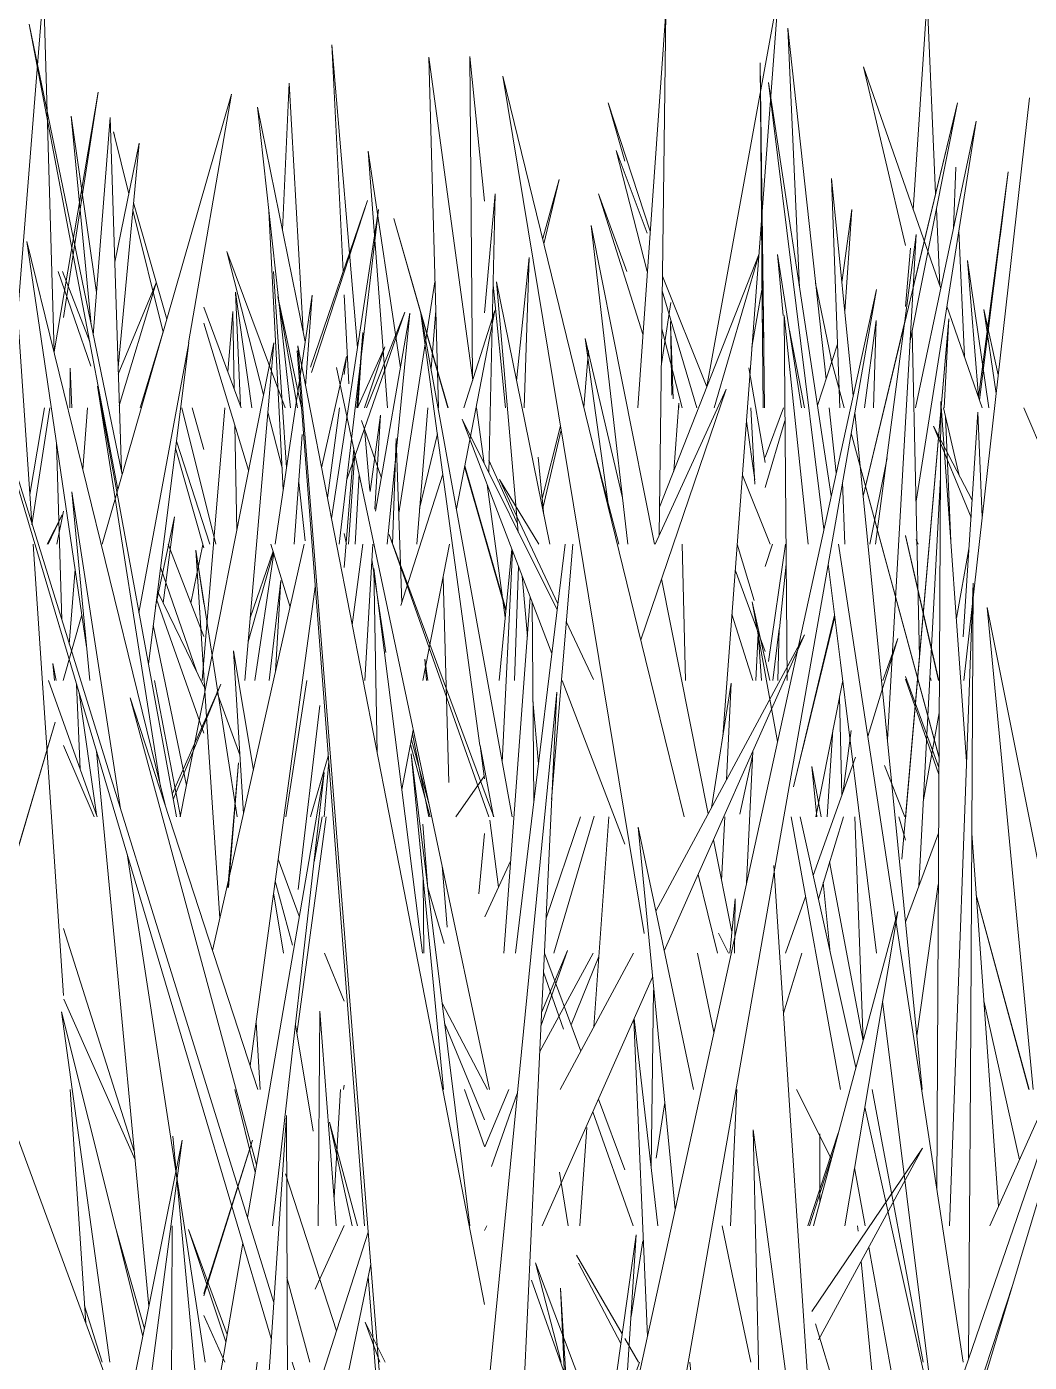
# Model space of a CAD drawing. Header units: millimetres. Extents: x -10020 to 20888, y -4665 to 12339.
# Drawn here: x 1938.54 to 1958.84, y 3088.59 to 3115.61 of the extents above; entities that cross this region are included whole.
import ezdxf

# ---------------------------------------------------------------- set-up
doc = ezdxf.new("R2010")
doc.units = ezdxf.units.MM
doc.layers.add('G-IMPT', color=8, linetype='Continuous', lineweight=9)

# ---------------------------------------------------------------- blocks, each defined once
blk = doc.blocks.new('Grass Array - 25_dwg-439225-West')
at = {"layer": 'G-IMPT'}
for p in [(1942.07, 3103.433), (1942.132, 3103.945)]:
    blk.add_line(p, (1941.965, 3105.022), dxfattribs=at)
blk = doc.blocks.new('Grass Array - 25_dwg-V17-West')
at = {"layer": 'G-IMPT'}
for p, q in [((1937.985, 3105.187), (1938.886, 3116.378)), ((1939.097, 3109.032), (1938.886, 3116.378)), ((1952.318, 3108.332), (1953.766, 3116.314)), ((1952.637, 3101.252), (1953.766, 3116.314)), ((1950.916, 3107.901), (1951.485, 3115.918)), ((1951.35, 3105.319), (1951.485, 3115.918)), ((1954.833, 3106.121), (1953.561, 3114.484)), ((1954.685, 3105.444), (1953.561, 3114.484)), ((1939.097, 3109.032), (1939.99, 3114.291)), ((1939.292, 3109.732), (1939.99, 3114.291)), ((1940.072, 3105.142), (1942.689, 3114.247)), ((1941.82, 3109.214), (1942.689, 3114.247)), ((1955.479, 3106.111), (1957.388, 3114.074)), ((1957.388, 3114.074), (1956.432, 3109.255)), ((1957.388, 3114.074), (1956.494, 3110.344)), ((1957.516, 3102.383), (1958.85, 3114.172)), ((1951.106, 3111.437), (1950.481, 3113.106)), ((1951.107, 3110.66), (1950.481, 3113.106)), ((1955.276, 3108.145), (1954.838, 3112.543)), ((1955.008, 3107.901), (1954.838, 3112.543)), ((1948.029, 3112.233), (1947.813, 3109.826)), ((1948.029, 3112.233), (1947.898, 3106.59)), ((1950.121, 3112.23), (1951.022, 3109.394)), ((1950.121, 3112.23), (1950.693, 3110.66)), ((1950.693, 3110.66), (1950.121, 3112.23)), ((1951.258, 3105.142), (1949.974, 3111.589)), ((1950.718, 3105.142), (1949.974, 3111.589)), ((1948.464, 3108.446), (1948.719, 3110.943)), ((1948.613, 3107.901), (1948.719, 3110.943)), ((1953.227, 3109.13), (1953.427, 3110.291)), ((1943.574, 3105.142), (1944.324, 3110.18)), ((1944.192, 3108.345), (1944.324, 3110.18)), ((1951.394, 3108.789), (1951.585, 3110.035)), ((1942.618, 3108.628), (1942.72, 3109.848)), ((1942.746, 3108.281), (1942.72, 3109.848)), ((1945.023, 3106.448), (1946.199, 3109.839)), ((1945.421, 3107.901), (1946.199, 3109.839)), ((1954.364, 3105.142), (1953.88, 3109.767)), ((1953.94, 3102.383), (1953.88, 3109.767)), ((1938.647, 3105.564), (1938.379, 3109.536)), ((1951.813, 3107.901), (1951.403, 3109.503)), ((1951.632, 3108.083), (1951.579, 3109.648)), ((1951.604, 3108.157), (1951.579, 3109.648)), ((1956.32, 3109.62), (1955.479, 3106.111)), ((1955.509, 3107.901), (1955.746, 3109.666)), ((1955.69, 3107.901), (1955.746, 3109.666)), ((1941.829, 3109.214), (1940.817, 3103.756)), ((1940.817, 3103.756), (1941.829, 3109.214)), ((1941.829, 3109.214), (1941.008, 3102.719)), ((1945.231, 3107.901), (1945.353, 3109.425)), ((1945.249, 3107.901), (1945.353, 3109.425)), ((1945.382, 3091.347), (1944.019, 3109.053)), ((1946.136, 3098.365), (1944.034, 3109.155)), ((1946.547, 3077.552), (1944.034, 3109.155)), ((1944.818, 3108.717), (1947.913, 3094.106)), ((1955.097, 3107.901), (1954.825, 3108.901)), ((1955.096, 3107.901), (1954.825, 3108.901)), ((1957.212, 3085.829), (1963.961, 3108.374)), ((1938.608, 3106.148), (1938.905, 3107.901)), ((1938.649, 3105.531), (1939.012, 3107.901)), ((1942.099, 3102.383), (1942.558, 3107.901)), ((1956.969, 3092.089), (1957.055, 3108.028)), ((1957.575, 3100.747), (1957.055, 3108.028)), ((1945.496, 3106.207), (1945.705, 3107.754)), ((1945.593, 3105.851), (1945.705, 3107.754)), ((1956.676, 3094.106), (1955.31, 3107.807)), ((1942.796, 3105.413), (1942.759, 3107.552)), ((1943.961, 3105.142), (1944.121, 3107.36)), ((1957.016, 3100.823), (1955.236, 3107.386)), ((1957.016, 3100.816), (1955.236, 3107.386)), ((1939.253, 3103.614), (1939.15, 3107.179)), ((1944.973, 3104.67), (1945.165, 3107.077)), ((1945.948, 3105.142), (1946.024, 3107.281)), ((1946.139, 3103.956), (1946.024, 3107.281)), ((1945.061, 3105.142), (1945.186, 3106.979)), ((1947.903, 3106.841), (1948.484, 3105.553)), ((1947.903, 3106.841), (1948.484, 3105.553)), ((1949.016, 3105.72), (1948.897, 3106.905)), ((1955.963, 3106.892), (1955.615, 3105.142)), ((1945.193, 3105.142), (1945.273, 3106.568)), ((1948.117, 3106.454), (1948.91, 3105.142)), ((1948.117, 3106.454), (1949.3, 3103.937)), ((1955.109, 3105.142), (1955.063, 3106.399)), ((1940.442, 3099.786), (1939.459, 3106.201)), ((1939.82, 3102.383), (1939.459, 3106.201)), ((1938.955, 3105.142), (1939.262, 3105.737)), ((1938.979, 3105.142), (1939.262, 3105.737)), ((1941.154, 3103.878), (1941.537, 3105.697)), ((1941.308, 3103.957), (1941.537, 3105.697)), ((1948.002, 3099.624), (1945.883, 3105.336)), ((1947.899, 3099.624), (1945.883, 3105.336)), ((1939.292, 3096.011), (1938.676, 3105.142)), ((1942.186, 3101.651), (1941.965, 3105.022)), ((1942.803, 3099.624), (1941.965, 3105.022)), ((1943.028, 3103.168), (1943.54, 3104.98)), ((1943.07, 3103.653), (1943.533, 3105.001)), ((1943.163, 3102.383), (1943.546, 3104.957)), ((1945.133, 3103.513), (1945.353, 3105.142)), ((1945.388, 3102.383), (1945.551, 3105.142)), ((1953.566, 3102.771), (1953.91, 3105.142)), ((1957.502, 3088.588), (1954.982, 3105.142)), ((1945.817, 3102.948), (1945.532, 3104.834)), ((1946.558, 3096.865), (1945.57, 3104.649)), ((1945.637, 3100.923), (1945.57, 3104.649)), ((1948.42, 3102.383), (1948.501, 3104.69)), ((1952.89, 3104.626), (1953.494, 3102.968)), ((1953.494, 3102.968), (1952.89, 3104.626)), ((1953.783, 3103.426), (1953.921, 3104.737)), ((1955.02, 3102.75), (1954.772, 3104.745)), ((1943.691, 3104.406), (1943.455, 3102.383)), ((1943.691, 3104.406), (1943.583, 3102.564)), ((1952.345, 3099.686), (1951.397, 3104.444)), ((1942.132, 3102.261), (1941.194, 3104.192)), ((1942.132, 3101.318), (1941.173, 3104.028)), ((1953.589, 3102.383), (1953.235, 3103.976)), ((1953.746, 3101.15), (1953.235, 3103.976)), ((1939.279, 3102.383), (1939.661, 3103.712)), ((1949.47, 3103.575), (1950.019, 3102.406)), ((1952.822, 3103.724), (1953.248, 3102.383)), ((1954.069, 3100.229), (1954.902, 3103.703)), ((1954.902, 3103.703), (1954.602, 3102.452)), ((1951.284, 3097.713), (1954.293, 3103.31)), ((1951.453, 3096.911), (1954.293, 3103.31)), ((1953.355, 3103.343), (1953.31, 3102.383)), ((1953.419, 3102.383), (1953.355, 3103.343)), ((1955.575, 3101.251), (1956.179, 3103.233)), ((1955.876, 3102.383), (1956.179, 3103.233)), ((1943.133, 3100.571), (1942.734, 3102.984)), ((1942.933, 3099.686), (1942.734, 3102.984)), ((1946.602, 3102.818), (1946.638, 3102.383)), ((1946.602, 3102.818), (1946.664, 3102.383)), ((1946.664, 3102.383), (1946.602, 3102.818)), ((1955.02, 3102.75), (1955.752, 3096.865)), ((1954.069, 3100.229), (1954.602, 3102.452)), ((1957.015, 3100.62), (1956.334, 3102.465)), ((1941.512, 3099.975), (1942.473, 3102.306)), ((1942.186, 3101.651), (1942.473, 3102.306)), ((1955.067, 3102.383), (1954.52, 3099.624)), ((1957.014, 3100.479), (1956.334, 3102.411)), ((1956.844, 3102.435), (1956.858, 3102.383)), ((1956.858, 3102.383), (1956.844, 3102.435)), ((1942.392, 3102.156), (1942.861, 3100.88)), ((1955.05, 3100.069), (1955.001, 3102.049)), ((1942.186, 3101.651), (1941.491, 3100.086)), ((1942.186, 3101.651), (1942.457, 3097.577)), ((1937.4, 3095.728), (1939.117, 3101.539)), ((1937.404, 3095.717), (1939.117, 3101.539)), ((1954.749, 3099.624), (1954.869, 3101.382)), ((1946.687, 3099.893), (1946.333, 3101.181)), ((1946.688, 3099.624), (1946.358, 3101.306)), ((1939.292, 3101.068), (1939.913, 3099.624)), ((1940.434, 3095.9), (1939.956, 3100.956)), ((1944.288, 3099.624), (1944.651, 3100.851)), ((1946.71, 3099.624), (1946.316, 3101.091)), ((1946.986, 3094.106), (1946.327, 3100.9)), ((1947.514, 3091.347), (1946.327, 3100.9)), ((1953.243, 3100.944), (1953.118, 3098.28)), ((1954.468, 3098.437), (1955.323, 3100.834)), ((1944.569, 3099.624), (1944.659, 3100.746)), ((1954.44, 3100.64), (1954.63, 3099.624)), ((1954.44, 3100.64), (1954.541, 3099.624)), ((1955.91, 3100.663), (1956.323, 3099.624)), ((1947.234, 3099.624), (1947.813, 3100.454)), ((1944.016, 3095.232), (1944.608, 3099.624)), ((1950.329, 3099.624), (1950.028, 3095.377)), ((1954.986, 3094.294), (1954.022, 3099.624)), ((1955.333, 3094.551), (1954.203, 3099.624)), ((1954.573, 3097.964), (1955.079, 3099.624)), ((1955.311, 3099.624), (1955.477, 3095.094)), ((1956.202, 3099.624), (1956.334, 3099.154)), ((1952.044, 3094.106), (1950.925, 3099.417)), ((1951.674, 3091.681), (1950.925, 3099.417)), ((1957.819, 3097.337), (1957.679, 3099.29)), ((1952.821, 3097.295), (1952.45, 3099.157)), ((1942.158, 3088.588), (1940.581, 3098.878)), ((1943.637, 3098.769), (1944.063, 3097.612)), ((1954.8, 3098.711), (1955.478, 3095.09)), ((1946.953, 3098.638), (1947.058, 3097.394)), ((1954.011, 3093.48), (1953.668, 3098.638)), ((1943.577, 3098.324), (1943.928, 3097.029)), ((1946.136, 3098.365), (1947.813, 3089.753)), ((1954.673, 3098.294), (1954.814, 3096.88)), ((1956.334, 3084.944), (1960.94, 3098.336)), ((1956.568, 3095.191), (1957.002, 3098.253)), ((1943.746, 3096.865), (1943.544, 3098.085)), ((1952.779, 3096.865), (1952.886, 3097.964)), ((1952.878, 3096.865), (1952.886, 3097.964)), ((1953.907, 3096.865), (1954.314, 3098.006)), ((1958.834, 3094.106), (1957.769, 3098.038)), ((1957.783, 3097.995), (1958.838, 3094.106)), ((1954.474, 3091.347), (1956.18, 3097.709)), ((1955.107, 3091.347), (1956.18, 3097.709)), ((1940.722, 3092.854), (1939.292, 3097.368)), ((1957.819, 3097.337), (1958.219, 3091.741)), ((1944.574, 3096.865), (1944.973, 3095.897)), ((1948.933, 3094.879), (1950.014, 3096.865)), ((1949.496, 3096.919), (1948.957, 3095.389)), ((1949.496, 3096.919), (1948.971, 3095.676)), ((1949.762, 3094.882), (1949.027, 3096.864)), ((1949.345, 3094.106), (1950.828, 3096.865)), ((1949.565, 3095.415), (1950.129, 3096.798)), ((1953.867, 3095.649), (1954.238, 3096.865)), ((1949.416, 3095.328), (1949.009, 3096.482)), ((1949.866, 3093.335), (1951.218, 3096.383)), ((1951.187, 3092.535), (1951.233, 3096.116)), ((1960.159, 3096.064), (1958.042, 3091.347)), ((1940.434, 3095.9), (1941.019, 3089.725)), ((1944.446, 3091.347), (1944.478, 3095.693)), ((1944.813, 3091.347), (1944.478, 3095.693)), ((1955.873, 3095.892), (1956.936, 3087.348)), ((1940.896, 3089.115), (1939.246, 3095.678)), ((1940.225, 3088.588), (1939.246, 3095.678)), ((1943.27, 3094.106), (1943.188, 3095.468)), ((1944.341, 3093.266), (1943.985, 3095.417)), ((1939.74, 3089.378), (1939.421, 3094.106)), ((1944.898, 3094.106), (1944.769, 3091.92)), ((1948.307, 3094.106), (1947.817, 3092.945)), ((1952.922, 3094.106), (1952.792, 3091.347)), ((1954.986, 3094.294), (1955.02, 3094.106)), ((1955.662, 3094.106), (1956.694, 3088.588)), ((1948.477, 3094.025), (1947.957, 3092.549)), ((1950.653, 3092.481), (1950.122, 3093.913)), ((1950.007, 3093.654), (1950.822, 3091.347)), ((1957.025, 3086.952), (1955.512, 3093.748)), ((1944.676, 3093.445), (1945.137, 3091.347)), ((1944.676, 3093.445), (1945.243, 3091.347)), ((1949.866, 3093.335), (1948.983, 3091.347)), ((1949.883, 3093.335), (1949.742, 3091.347)), ((1954.326, 3085.258), (1953.256, 3093.289)), ((1953.989, 3061.008), (1953.256, 3093.289)), ((1954.011, 3093.48), (1954.789, 3081.788)), ((1933.015, 3049.962), (1941.694, 3093.079)), ((1940.65, 3085.193), (1941.694, 3093.079)), ((1942.132, 3086.489), (1941.501, 3093.165)), ((1954.36, 3091.347), (1954.977, 3093.223)), ((1954.396, 3091.347), (1954.879, 3092.859)), ((1955.306, 3092.525), (1955.519, 3091.347)), ((1949.33, 3092.436), (1949.508, 3091.347)), ((1940.926, 3089.266), (1940.336, 3091.341)), ((1941.466, 3086.846), (1941.491, 3091.347)), ((1944.205, 3087.32), (1945.46, 3091.221)), ((1947.813, 3091.256), (1947.862, 3091.347)), ((1952.831, 3090.372), (1952.625, 3091.347)), ((1955.366, 3091.347), (1955.376, 3091.242)), ((1955.596, 3090.918), (1957.919, 3078.074)), ((1944.585, 3086.108), (1945.512, 3090.57)), ((1949.365, 3088.588), (1948.848, 3090.598)), ((1950.269, 3086.814), (1948.848, 3090.598)), ((1955.852, 3086.468), (1955.438, 3090.626)), ((1945.693, 3087.312), (1945.461, 3090.324)), ((1952.831, 3090.372), (1953.207, 3088.588)), ((1949.67, 3083.07), (1949.352, 3090.084)), ((1949.766, 3083.522), (1949.352, 3090.084)), ((1958.508, 3090.16), (1957.558, 3087.25)), ((1950.653, 3087.745), (1950.954, 3088.588)), ((1953.789, 3069.832), (1951.973, 3088.588))]:
    blk.add_line(p, q, dxfattribs=at)
blk = doc.blocks.new('Grass Array - Grass Array-439229-West')
for name in ['Grass Array - 25_dwg-V17-West', 'Grass Array - 25_dwg-439225-West']:
    blk.add_blockref(name, (0, 0))
blk = doc.blocks.new('Grass Array - Grass Array-V20-West')
blk.add_blockref('Grass Array - 25_dwg-439225-West', (0, 0))
blk.add_blockref('Grass Array - 25_dwg-439225-West', (0, 0))
blk = doc.blocks.new('Grass Array - 25_dwg-V23-West')
at = {"layer": 'G-IMPT'}
for p in [(1946.645, 3109.399), (1946.644, 3109.391)]:
    blk.add_line(p, (1945.974, 3111.732), dxfattribs=at)
blk = doc.blocks.new('Grass Array - 25_dwg-V24-West')
at = {"layer": 'G-IMPT'}
for p, q in [((1940.477, 3106.55), (1938.591, 3115.664)), ((1940.391, 3106.251), (1938.591, 3115.664)), ((1954.192, 3110.333), (1953.957, 3115.587)), ((1954.729, 3108.479), (1953.957, 3115.587)), ((1947.576, 3108.462), (1946.685, 3114.996)), ((1946.88, 3107.901), (1946.685, 3114.996)), ((1947.813, 3112.082), (1947.515, 3115.009)), ((1947.57, 3108.504), (1947.515, 3115.009)), ((1951.074, 3102.809), (1948.186, 3114.615)), ((1951.043, 3097.265), (1948.186, 3114.615)), ((1944.184, 3109.237), (1943.218, 3113.989)), ((1943.218, 3113.989), (1943.885, 3107.901)), ((1939.893, 3109.372), (1940.235, 3113.774)), ((1940.46, 3106.63), (1940.235, 3113.774)), ((1957.769, 3113.7), (1956.542, 3107.901)), ((1957.769, 3113.7), (1956.55, 3106.015)), ((1940.32, 3113.419), (1940.301, 3113.486)), ((1940.612, 3112.231), (1940.301, 3113.486)), ((1940.327, 3110.846), (1940.823, 3113.255)), ((1940.394, 3108.719), (1940.823, 3113.255)), ((1941.381, 3109.696), (1940.709, 3112.053)), ((1945.669, 3111.913), (1944.715, 3105.661)), ((1945.669, 3111.913), (1944.868, 3105.142)), ((1941.306, 3109.434), (1940.695, 3111.898)), ((1943.737, 3106.239), (1943.449, 3111.884)), ((1947.076, 3107.901), (1945.974, 3111.732)), ((1947.07, 3107.901), (1945.974, 3111.732)), ((1955.733, 3105.142), (1956.555, 3111.407)), ((1955.97, 3101.187), (1956.555, 3111.407)), ((1938.549, 3111.266), (1941.347, 3099.865)), ((1938.549, 3111.266), (1939.756, 3103.062)), ((1956.334, 3109.951), (1956.438, 3111.134)), ((1951.357, 3105.89), (1953.375, 3111.019)), ((1952.46, 3107.901), (1953.375, 3111.019)), ((1940.443, 3099.32), (1937.075, 3110.626)), ((1943.546, 3089.795), (1937.075, 3110.626)), ((1939.181, 3110.66), (1939.844, 3108.746)), ((1939.268, 3110.66), (1939.82, 3109.235)), ((1943.805, 3106.692), (1943.539, 3110.66)), ((1952.316, 3108.327), (1951.417, 3110.565)), ((1946.076, 3105.771), (1946.81, 3110.449)), ((1948.239, 3107.901), (1947.986, 3110.383)), ((1949.133, 3105.142), (1948.058, 3110.453)), ((1948.498, 3105.387), (1948.058, 3110.453)), ((1949.432, 3081.439), (1955.747, 3110.298)), ((1953.805, 3099.239), (1955.747, 3110.298)), ((1944.108, 3107.903), (1943.629, 3110.155)), ((1944.026, 3107.901), (1943.629, 3110.155)), ((1952.114, 3107.901), (1951.413, 3110.268)), ((1942.887, 3107.901), (1942.132, 3109.94)), ((1945.604, 3105.811), (1946.301, 3109.814)), ((1945.845, 3105.142), (1946.301, 3109.814)), ((1948.371, 3099.624), (1946.52, 3109.86)), ((1947.719, 3101.066), (1946.52, 3109.86)), ((1946.73, 3108.696), (1946.826, 3109.874)), ((1947.244, 3105.856), (1948.025, 3109.868)), ((1947.397, 3107.901), (1948.025, 3109.868)), ((1943.037, 3106.637), (1942.132, 3109.617)), ((1957.215, 3109.702), (1956.263, 3098.771)), ((1956.334, 3099.587), (1957.215, 3109.702)), ((1957.215, 3109.702), (1957.12, 3107.901)), ((1940.522, 3087.257), (1932.421, 3109.239)), ((1941.654, 3099.624), (1943.546, 3109.22)), ((1942.961, 3102.383), (1943.546, 3109.22)), ((1949.851, 3109.305), (1950.61, 3106.079)), ((1949.851, 3109.305), (1950.307, 3106.008)), ((1950.307, 3106.008), (1949.851, 3109.305)), ((1956.619, 3102.855), (1956.474, 3109.469)), ((1944.514, 3106.69), (1945.022, 3108.937)), ((1944.973, 3108.579), (1945.022, 3108.937)), ((1949.922, 3109.059), (1949.827, 3107.905)), ((1954.555, 3107.947), (1954.96, 3109.189)), ((1941.576, 3099.624), (1939.975, 3108.339)), ((1941.256, 3100.233), (1939.975, 3108.339)), ((1950.976, 3103.207), (1952.703, 3108.281)), ((1951.269, 3105.142), (1952.703, 3108.281)), ((1939.681, 3106.653), (1939.778, 3107.901)), ((1942.37, 3105.142), (1941.686, 3107.901)), ((1942.132, 3107.057), (1941.892, 3107.901)), ((1944.633, 3106.081), (1944.88, 3107.901)), ((1946.442, 3105.142), (1946.666, 3107.901)), ((1947.807, 3106.772), (1947.653, 3107.901)), ((1951.645, 3106.623), (1951.746, 3107.999)), ((1951.748, 3107.901), (1951.746, 3107.999)), ((1954.935, 3106.584), (1954.792, 3107.901)), ((1958.736, 3107.901), (1959.172, 3106.875)), ((1949.284, 3103.813), (1947.359, 3107.669)), ((1949.177, 3102.927), (1947.359, 3107.669)), ((1942.132, 3105.068), (1941.56, 3107.085)), ((1942.254, 3105.142), (1941.578, 3107.226)), ((1950.532, 3105.142), (1950.048, 3107.002)), ((1946.12, 3103.899), (1946.97, 3106.561)), ((1948.245, 3103.796), (1947.411, 3106.712)), ((1948.248, 3103.825), (1947.413, 3106.727)), ((1953.596, 3105.142), (1953.034, 3106.542)), ((1957.046, 3106.501), (1956.61, 3098.226)), ((1944.051, 3106.387), (1944.18, 3105.208)), ((1948.232, 3103.656), (1947.864, 3106.35)), ((1939.154, 3105.142), (1939.292, 3105.813)), ((1945.017, 3105.142), (1944.973, 3105.357)), ((1957.013, 3102.383), (1956.334, 3105.318)), ((1957.007, 3102.383), (1956.334, 3105.309)), ((1956.594, 3105.142), (1956.55, 3105.234)), ((1956.583, 3105.142), (1956.55, 3105.234)), ((1941.407, 3105.142), (1942.132, 3103.271)), ((1942.597, 3098.196), (1944.165, 3105.142)), ((1943.877, 3103.868), (1943.49, 3105.142)), ((1946.567, 3102.383), (1947.105, 3105.142)), ((1948.11, 3102.383), (1948.365, 3105.044)), ((1948.171, 3100.727), (1948.383, 3104.998)), ((1949.446, 3105.142), (1948.616, 3098.314)), ((1949.599, 3105.142), (1949.173, 3099.974)), ((1951.883, 3102.383), (1951.816, 3105.142)), ((1953.27, 3104.001), (1952.932, 3105.142)), ((1953.494, 3104.689), (1953.641, 3105.142)), ((1939.406, 3103.121), (1939.524, 3104.638)), ((1941.255, 3104.675), (1941.99, 3102.554)), ((1947.088, 3100.319), (1946.974, 3104.471)), ((1948.682, 3103.271), (1948.576, 3104.494)), ((1957.225, 3091.347), (1957.71, 3104.353)), ((1957.65, 3094.308), (1957.71, 3104.353)), ((1943.068, 3094.587), (1944.387, 3104.276)), ((1948.204, 3096.865), (1948.741, 3104.062)), ((1948.813, 3099.94), (1948.777, 3103.97)), ((1959.734, 3095.117), (1957.99, 3103.863)), ((1958.919, 3094.106), (1957.99, 3103.863)), ((1954.237, 3100.926), (1954.905, 3103.673)), ((1941.107, 3103.504), (1941.779, 3100.256)), ((1953.651, 3102.383), (1953.778, 3103.426)), ((1953.754, 3102.383), (1953.778, 3103.426)), ((1939.072, 3102.728), (1939.14, 3102.383)), ((1939.072, 3102.728), (1939.108, 3102.383)), ((1951.074, 3102.809), (1951.853, 3099.624)), ((1938.986, 3102.383), (1939.971, 3099.624)), ((1939.555, 3102.302), (1939.626, 3100.592)), ((1941.656, 3099.632), (1941.13, 3102.383)), ((1944.214, 3102.383), (1943.96, 3100.719)), ((1950.653, 3099.074), (1949.385, 3102.383)), ((1952.408, 3099.804), (1952.808, 3102.329)), ((1952.713, 3100.371), (1952.808, 3102.329)), ((1939.605, 3102.133), (1939.954, 3099.672)), ((1943.225, 3094.106), (1940.641, 3102.03)), ((1943.196, 3092.585), (1940.641, 3102.03)), ((1943.953, 3048), (1949.275, 3102.146)), ((1948.906, 3100.699), (1948.795, 3101.976)), ((1948.834, 3092.776), (1949.275, 3102.146)), ((1944.481, 3101.876), (1944.041, 3098.156)), ((1946.137, 3100.175), (1946.372, 3101.38)), ((1955.078, 3100.147), (1955.238, 3101.37)), ((1947.813, 3100.396), (1947.726, 3101.066)), ((1947.995, 3099.624), (1947.726, 3101.066)), ((1952.982, 3099.68), (1953.239, 3100.862)), ((1942.833, 3100.719), (1942.614, 3098.196)), ((1942.833, 3100.719), (1942.632, 3098.196)), ((1943.793, 3099.624), (1943.96, 3100.719)), ((1944.564, 3100.521), (1943.012, 3091.514)), ((1943.012, 3091.514), (1944.564, 3100.521)), ((1944.564, 3100.521), (1943.524, 3091.347)), ((1944.366, 3098.712), (1944.525, 3099.624)), ((1946.667, 3098.165), (1946.567, 3099.474)), ((1948.099, 3098.202), (1947.922, 3099.559)), ((1949.06, 3097.575), (1949.757, 3099.624)), ((1950.033, 3099.641), (1949.218, 3096.865)), ((1952.614, 3098.333), (1952.677, 3099.624)), ((1940.443, 3099.32), (1943.497, 3089.069)), ((1947.696, 3098.069), (1947.813, 3099.29)), ((1953.805, 3099.239), (1950.088, 3078.073)), ((1956.338, 3097.496), (1957.008, 3099.292)), ((1947.823, 3097.599), (1948.343, 3098.738)), ((1952.139, 3098.456), (1952.528, 3096.865)), ((1942.597, 3098.196), (1942.308, 3096.917)), ((1946.584, 3096.865), (1946.574, 3098.355)), ((1946.664, 3098.19), (1946.995, 3097.063)), ((1946.995, 3097.063), (1946.664, 3098.19)), ((1948.44, 3096.865), (1948.616, 3098.314)), ((1952.553, 3097.269), (1952.755, 3096.865)), ((1952.458, 3095.268), (1952.128, 3096.865)), ((1939.297, 3095.933), (1940.739, 3092.681)), ((1946.954, 3095.857), (1947.873, 3094.106)), ((1958.643, 3092.686), (1957.922, 3095.898)), ((1947.004, 3095.449), (1947.813, 3093.492)), ((1947.813, 3093.492), (1947.004, 3095.449)), ((1951.111, 3089.11), (1950.835, 3095.519)), ((1951.323, 3091.347), (1950.844, 3095.539)), ((1942.76, 3094.106), (1943.17, 3092.433)), ((1944.973, 3094.195), (1944.956, 3094.106)), ((1947.813, 3092.956), (1947.408, 3094.106)), ((1954.133, 3094.106), (1954.836, 3092.698)), ((1957.65, 3094.308), (1957.616, 3088.67)), ((1951.287, 3092.719), (1951.464, 3093.841)), ((1942.336, 3072.034), (1943.804, 3093.579)), ((1943.829, 3085.668), (1943.804, 3093.579)), ((1942.132, 3089.931), (1943.119, 3093.08)), ((1942.132, 3089.979), (1943.119, 3093.08)), ((1954.602, 3091.824), (1954.603, 3093.211)), ((1948.834, 3092.776), (1947.211, 3058.239)), ((1954.441, 3089.613), (1956.683, 3092.918)), ((1954.576, 3089.04), (1956.683, 3092.918)), ((1943.781, 3092.4), (1944.817, 3089.223)), ((1942.579, 3089.003), (1941.818, 3091.277)), ((1942.605, 3089.15), (1941.818, 3091.277)), ((1944.384, 3090.069), (1944.973, 3091.358)), ((1949.805, 3083.522), (1950.883, 3091.166)), ((1950.653, 3087.506), (1950.883, 3091.166)), ((1942.032, 3085.829), (1942.923, 3090.996)), ((1942.032, 3085.829), (1942.923, 3090.996)), ((1951.022, 3091.044), (1950.78, 3089.515)), ((1949.674, 3090.754), (1950.6, 3089.161)), ((1949.717, 3090.594), (1950.573, 3088.964)), ((1944.278, 3088.588), (1943.814, 3090.302)), ((1948.767, 3090.25), (1950.186, 3086.225)), ((1940.073, 3088.588), (1939.716, 3089.73)), ((1942.132, 3089.536), (1942.553, 3088.588)), ((1945.395, 3089.399), (1945.8, 3088.588)), ((1945.395, 3089.399), (1945.697, 3088.588)), ((1945.697, 3088.588), (1945.395, 3089.399)), ((1954.515, 3089.368), (1959.739, 3072.034)), ((1950.653, 3089.07), (1950.934, 3088.588)), ((1943.212, 3088.588), (1942.586, 3083.07)), ((1946.271, 3081.023), (1943.921, 3088.588))]:
    blk.add_line(p, q, dxfattribs=at)
blk = doc.blocks.new('Grass Array - Grass Array-V25-West')
for name in ['Grass Array - 25_dwg-V24-West', 'Grass Array - 25_dwg-V23-West']:
    blk.add_blockref(name, (0, 0))
blk = doc.blocks.new('Grass Array - Grass Array-440235-West')
blk.add_blockref('Grass Array - 25_dwg-439225-West', (0, 0))
blk.add_blockref('Grass Array - 25_dwg-439225-West', (0, 0))
blk.add_blockref('Grass Array - 25_dwg-439225-West', (0, 0))
blk.add_blockref('Grass Array - 25_dwg-439225-West', (0, 0))
blk.add_blockref('Grass Array - 25_dwg-439225-West', (0, 0))
blk.add_blockref('Grass Array - 25_dwg-439225-West', (0, 0))
blk = doc.blocks.new('Grass Array - 25_dwg-V31-West')
at = {"layer": 'G-IMPT'}
for p in [(1946.645, 3109.399), (1946.644, 3109.391)]:
    blk.add_line(p, (1945.974, 3111.732), dxfattribs=at)
blk = doc.blocks.new('Grass Array - 25_dwg-V32-West')
at = {"layer": 'G-IMPT'}
for p in [(1946.645, 3109.399), (1946.644, 3109.391)]:
    blk.add_line(p, (1945.974, 3111.732), dxfattribs=at)
blk = doc.blocks.new('Grass Array - Grass Array-V35-West')
for name in ['Grass Array - 25_dwg-V31-West', 'Grass Array - 25_dwg-V32-West', 'Grass Array - 25_dwg-V23-West', 'Grass Array - 25_dwg-V23-West', 'Grass Array - 25_dwg-V23-West', 'Grass Array - 25_dwg-V23-West', 'Grass Array - 25_dwg-V23-West', 'Grass Array - 25_dwg-V23-West', 'Grass Array - 25_dwg-V23-West', 'Grass Array - 25_dwg-V23-West']:
    blk.add_blockref(name, (0, 0))
blk = doc.blocks.new('Grass Array - 25_dwg-V29-West')
at = {"layer": 'G-IMPT'}
for p, q in [((1973.668, 3109.295), (1973.62, 3114.884)), ((1973.692, 3109.179), (1973.62, 3114.884)), ((1978.473, 3111.382), (1978.643, 3112.679)), ((1978.478, 3111.362), (1978.643, 3112.679))]:
    blk.add_line(p, q, dxfattribs=at)
blk = doc.blocks.new('Grass Array - 25_dwg-V47-West')
at = {"layer": 'G-IMPT'}
for p, q in [((1957.052, 3110.313), (1955.487, 3114.804)), ((1956.334, 3111.189), (1955.487, 3114.804)), ((1950.317, 3114.075), (1950.653, 3112.894)), ((1950.317, 3114.075), (1951.17, 3111.476)), ((1951.17, 3111.476), (1950.317, 3114.075)), ((1943.779, 3107.901), (1942.595, 3111.062)), ((1943.338, 3108.162), (1942.595, 3111.062)), ((1953.857, 3109.767), (1953.743, 3111.006)), ((1954.233, 3107.901), (1953.743, 3111.006)), ((1957.591, 3110.884), (1957.812, 3108.133)), ((1957.591, 3110.884), (1958.022, 3107.901)), ((1954.832, 3108.896), (1954.517, 3110.426)), ((1957.892, 3107.901), (1957.175, 3109.959)), ((1958.216, 3108.572), (1957.922, 3109.889)), ((1958.173, 3108.19), (1957.922, 3109.889)), ((1954.295, 3107.901), (1953.986, 3109.471)), ((1953.494, 3106.796), (1953.163, 3108.71)), ((1953.29, 3106.358), (1953.206, 3107.901)), ((1957.426, 3106.531), (1957.105, 3107.901)), ((1943.714, 3106.69), (1943.426, 3107.816)), ((1945.723, 3106.498), (1945.324, 3107.644)), ((1957.687, 3106.03), (1956.904, 3107.531)), ((1957.664, 3105.682), (1956.904, 3107.531))]:
    blk.add_line(p, q, dxfattribs=at)
blk = doc.blocks.new('Grass Array - 25_dwg-V48-West')
at = {"layer": 'G-IMPT'}
for p, q in [((1956.495, 3111.911), (1956.775, 3116.185)), ((1956.948, 3112.238), (1956.775, 3116.185)), ((1945.243, 3109.119), (1944.719, 3115.249)), ((1944.949, 3110.66), (1944.719, 3115.249)), ((1943.856, 3114.471), (1943.723, 3111.504)), ((1943.856, 3114.471), (1944.14, 3109.453)), ((1939.446, 3113.802), (1939.849, 3109.581)), ((1939.446, 3113.802), (1939.96, 3110.235)), ((1939.96, 3110.235), (1939.446, 3113.802)), ((1945.46, 3113.093), (1945.851, 3107.901)), ((1945.46, 3113.093), (1946.109, 3108.711)), ((1946.109, 3108.711), (1945.46, 3113.093)), ((1957.309, 3111.527), (1957.358, 3112.771)), ((1948.991, 3111.326), (1949.324, 3112.52)), ((1949.017, 3111.219), (1949.324, 3112.52)), ((1957.816, 3108.119), (1958.417, 3112.679)), ((1957.836, 3108.062), (1958.417, 3112.679)), ((1944.288, 3108.727), (1945.446, 3112.095)), ((1944.31, 3108.617), (1945.446, 3112.095)), ((1955.047, 3110.44), (1955.253, 3111.915)), ((1955.106, 3109.85), (1955.253, 3111.915)), ((1957.03, 3110.376), (1956.962, 3111.926)), ((1953.482, 3107.901), (1953.432, 3111.858)), ((1957.534, 3108.931), (1957.417, 3111.483)), ((1953.454, 3107.901), (1953.43, 3110.66)), ((1940.399, 3108.583), (1941.166, 3110.433)), ((1940.418, 3107.95), (1941.166, 3110.433)), ((1943.102, 3107.901), (1942.772, 3110.241)), ((1942.873, 3107.94), (1942.772, 3110.241)), ((1945.063, 3108.386), (1944.973, 3110.186)), ((1940.84, 3107.901), (1941.304, 3109.439)), ((1945.245, 3107.901), (1945.798, 3109.134)), ((1945.386, 3107.901), (1945.798, 3109.134)), ((1939.424, 3108.704), (1939.415, 3107.901)), ((1939.424, 3108.704), (1939.455, 3107.901)), ((1939.455, 3107.901), (1939.424, 3108.704)), ((1953.494, 3106.901), (1953.869, 3107.901)), ((1953.285, 3106.445), (1953.115, 3107.63)), ((1953.494, 3106.286), (1953.897, 3107.641)), ((1957.257, 3105.203), (1957.146, 3107.724)), ((1957.502, 3103.267), (1957.805, 3107.811)), ((1957.89, 3105.686), (1957.805, 3107.811)), ((1945.489, 3106.235), (1945.382, 3107.485)), ((1946.5, 3105.861), (1946.859, 3107.372)), ((1948.981, 3106.064), (1949.352, 3107.534)), ((1948.998, 3105.898), (1949.365, 3107.455)), ((1941.87, 3103.947), (1942.113, 3105.137)), ((1957.368, 3103.648), (1957.621, 3105.049)), ((1956.702, 3099.968), (1957.021, 3101.73))]:
    blk.add_line(p, q, dxfattribs=at)
blk = doc.blocks.new('Grass Array - Grass Array-V49-West')
for name, p in [('Grass Array - 25_dwg-V48-West', (0, 0)), ('Grass Array - 25_dwg-V47-West', (0, 0)), ('Grass Array - 25_dwg-V29-West', (-20.226, 0)), ('Grass Array - 25_dwg-V29-West', (-20.226, 0)), ('Grass Array - 25_dwg-V29-West', (-20.226, 0))]:
    blk.add_blockref(name, p)

msp = doc.modelspace()

# ---------------------------------------------------------------- block references
for name in ['Grass Array - Grass Array-439229-West', 'Grass Array - Grass Array-V49-West', 'Grass Array - Grass Array-V25-West', 'Grass Array - Grass Array-V20-West', 'Grass Array - Grass Array-440235-West', 'Grass Array - Grass Array-V35-West']:
    msp.add_blockref(name, (0, 0))

doc.saveas('drawing.dxf')
